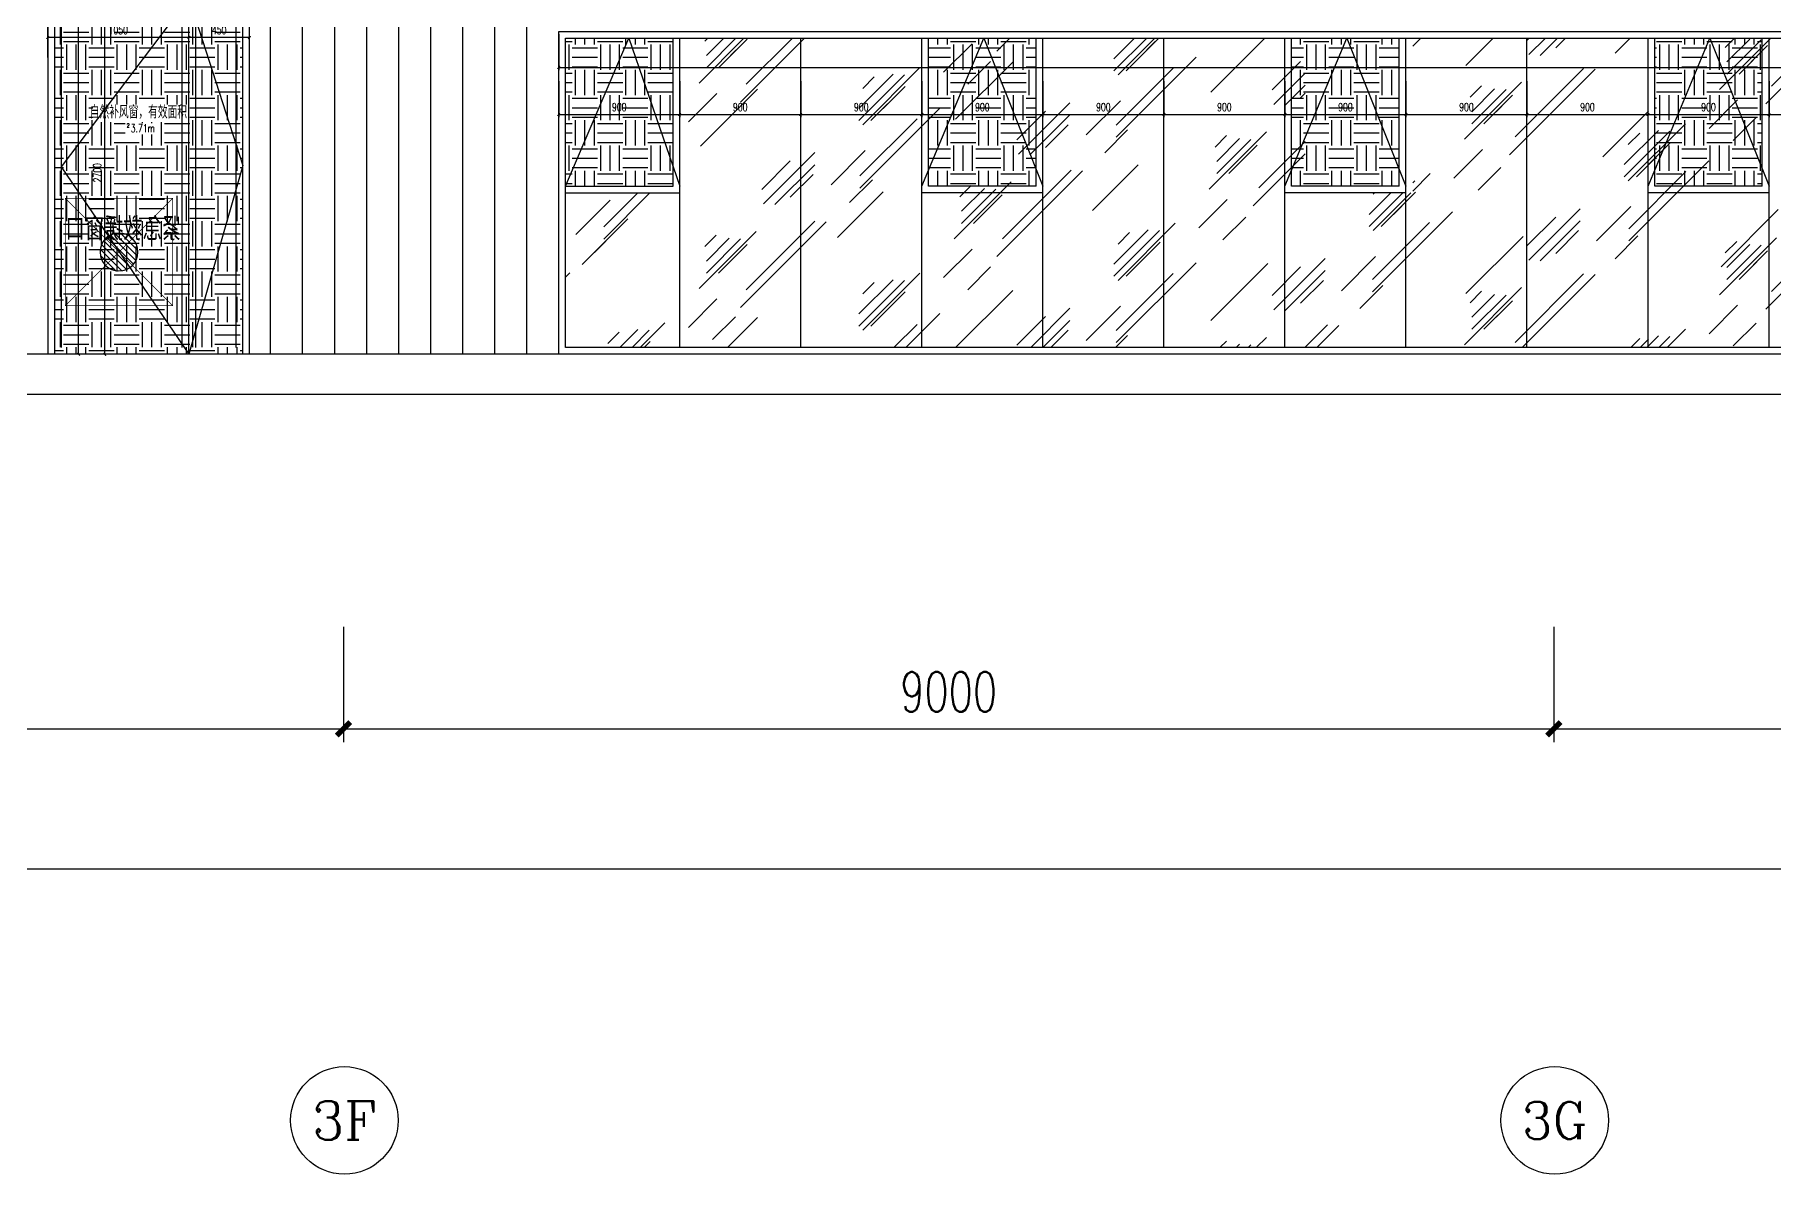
# Model space of a CAD drawing. Extents: x -2377130 to 293730, y -2 to 754590.
# Drawn here: x 26223 to 39150, y 511142 to 519612 of the extents above; entities that cross this region are included whole.
import ezdxf
from ezdxf.enums import TextEntityAlignment as Align

# ---------------------------------------------------------------- set-up
doc = ezdxf.new("R2010")
doc.units = 0
doc.header["$LTSCALE"] = 1000
doc.header["$MEASUREMENT"] = 0
for name, pattern in [('__DASH', [0.35, 0.25, -0.1]), ('DASH', [0.35, 0.25, -0.1]), ('DOTE', [2.42, 2, -0.2, 0.02, -0.2])]:
    doc.linetypes.add(name, pattern=pattern)
doc.layers.get('Defpoints').update_dxf_attribs({"color": 210})
for name, color, linetype in [('A-AXIS-D', 1, 'Continuous'), ('A-AXIS-DOTE', 14, 'DOTE'), ('A-HATCH-2', 251, 'Continuous'), ('A-LIN-V', 9, 'Continuous'), ('A-WINDOW', 140, 'Continuous'), ('A-彩色打印层', 22, 'Continuous'), ('A-门窗表显示尺寸', 160, 'Continuous'), ('AS-WALL', 40, 'Continuous'), ('AXIS', 3, 'Continuous'), ('PUB_DIM', 3, 'Continuous'), ('PUB_TEXT', 7, 'Continuous'), ('SPACE', 7, 'Continuous'), ('SPACE_HATCH', 8, 'Continuous'), ('参考线', 8, 'Continuous')]:
    doc.layers.add(name, color=color, linetype=linetype)
doc.layers.add('A-WALL-HATCH', color=8, linetype='Continuous', lineweight=13)
doc.styles.add('_TCH_AXIS', font='COMPLEX', dxfattribs={"bigfont": 'GBCBIG'})
doc.styles.add('_TCH_DIM_T3', font='SIMPLEX', dxfattribs={"width": 0.705882, "bigfont": 'GBCBIG'})
doc.styles.add('_TCH_SPACE', font='SIMPLEX', dxfattribs={"height": 5, "bigfont": 'GBCBIG'})
doc.styles.add('A-DIM_T3', font='SIMPLEX', dxfattribs={"width": 0.705882, "bigfont": 'GBCBIG'})
doc.styles.add('STYLE1', font='')
doc.styles.get('STYLE1').set_extended_font_data('SimSun')
doc.dimstyles.new('_TCH_ARCH&&100', dxfattribs={"dimtxt": 297.5, "dimasz": 100, "dimexe": 100, "dimexo": 100, "dimgap": 126.25, "dimtad": 1, "dimdec": 0, "dimzin": 0, "dimdsep": 46, "dimtxsty": '_TCH_DIM_T3', "dimblk": 'ARCHTICK', "dimcen": 0.09, "dimclrt": 7, "dimazin": 2, "dimtfac": 1, "dimtdec": 0, "dimtix": 1, "dimtmove": 2, "dimatfit": 3, "dimfxl": 0, "dimtolj": 1, "dimtzin": 0, "dimarcsym": 0})
doc.dimstyles.new('_TCH_ARCH&&20', dxfattribs={"dimtxt": 59.5, "dimasz": 20, "dimexe": 20, "dimexo": 20, "dimgap": 25.25, "dimtad": 1, "dimdec": 0, "dimzin": 0, "dimdsep": 46, "dimtxsty": '_TCH_DIM_T3', "dimblk": 'ARCHTICK', "dimcen": 0.09, "dimclrt": 7, "dimazin": 2, "dimtfac": 1, "dimtdec": 0, "dimtix": 1, "dimtmove": 2, "dimatfit": 3, "dimfxl": 0, "dimtolj": 1, "dimtzin": 0, "dimarcsym": 0})
doc.dimstyles.new('A-DIM&&20', dxfattribs={"dimtxt": 59.5, "dimasz": 20, "dimexe": 20, "dimexo": 20, "dimgap": 25.25, "dimtad": 1, "dimdec": 0, "dimzin": 0, "dimdsep": 46, "dimtxsty": 'A-DIM_T3', "dimblk": 'ARCHTICK', "dimcen": 0.09, "dimclrt": 7, "dimazin": 2, "dimtfac": 1, "dimtdec": 0, "dimtix": 1, "dimtmove": 2, "dimatfit": 3, "dimfxl": 0, "dimtolj": 1, "dimtzin": 0, "dimarcsym": 0})
pattern_1 = [(0, (-131780, 6e-11), (187.5, 187.5), [187.5, -187.5]), (0, (-131780, 70.31), (187.5, 187.5), [187.5, -187.5]), (0, (-131780, 140.63), (187.5, 187.5), [187.5, -187.5]), (90, (-131756.56, 164.06), (-187.5, 187.5), [187.5, -187.5]), (90, (-131686.25, 164.06), (-187.5, 187.5), [187.5, -187.5]), (90, (-131615.94, 164.06), (-187.5, 187.5), [187.5, -187.5])]

# ---------------------------------------------------------------- blocks, each defined once
blk = doc.blocks.new('_ArchTick')
at = {"color": 0, "linetype": 'ByBlock', "const_width": 0.4}
blk.add_lwpolyline([(-0.5, -0.5), (0.5, 0.5)], dxfattribs=at)
blk = doc.blocks.new('*D1877')
at = {"layer": 'A-AXIS-D', "color": 0, "lineweight": -2}
for p, q in [((-17281, 515211), (-17281, 513313)), ((168419, 515211), (168419, 513313)), ((-17281, 513413), (168419, 513413))]:
    blk.add_line(p, q, dxfattribs=at)
at = {"layer": 'Defpoints', "color": 0}
for p in [(-17281, 515311), (168419, 515311), (168419, 513413)]:
    blk.add_point(p, dxfattribs=at)
at = {"layer": 'A-AXIS-D', "color": 0, "lineweight": -2, "xscale": 100, "yscale": 100, "zscale": 100, "rotation": 180}
blk.add_blockref('_ArchTick', (-17281, 513413), dxfattribs=at)
at = {"layer": 'A-AXIS-D', "color": 0, "lineweight": -2, "xscale": 100, "yscale": 100, "zscale": 100}
blk.add_blockref('_ArchTick', (168419, 513413), dxfattribs=at)
at = {"layer": 'A-AXIS-D', "color": 7, "insert": (75569, 513688), "char_height": 297.5, "attachment_point": 5, "style": '_TCH_DIM_T3'}
blk.add_mtext('\\A1;185700', dxfattribs=at)
blk = doc.blocks.new('*D1862')
at = {"layer": 'A-AXIS-D', "color": 0, "lineweight": -2}
for p, q in [((37519, 515211), (37519, 514353)), ((46519, 515211), (46519, 514353)), ((37519, 514453), (46519, 514453))]:
    blk.add_line(p, q, dxfattribs=at)
at = {"layer": 'Defpoints', "color": 0}
for p in [(37519, 515311), (46519, 515311), (46519, 514453)]:
    blk.add_point(p, dxfattribs=at)
at = {"layer": 'A-AXIS-D', "color": 0, "lineweight": -2, "xscale": 100, "yscale": 100, "zscale": 100, "rotation": 180}
blk.add_blockref('_ArchTick', (37519, 514453), dxfattribs=at)
at = {"layer": 'A-AXIS-D', "color": 0, "lineweight": -2, "xscale": 100, "yscale": 100, "zscale": 100}
blk.add_blockref('_ArchTick', (46519, 514453), dxfattribs=at)
at = {"layer": 'A-AXIS-D', "color": 7, "insert": (42019, 514728), "char_height": 297.5, "attachment_point": 5, "style": '_TCH_DIM_T3'}
blk.add_mtext('\\A1;9000', dxfattribs=at)
blk = doc.blocks.new('*D1861')
at = {"layer": 'A-AXIS-D', "color": 0, "lineweight": -2}
for p, q in [((28519, 515211), (28519, 514353)), ((37519, 515211), (37519, 514353)), ((28519, 514453), (37519, 514453))]:
    blk.add_line(p, q, dxfattribs=at)
at = {"layer": 'Defpoints', "color": 0}
for p in [(28519, 515311), (37519, 515311), (37519, 514453)]:
    blk.add_point(p, dxfattribs=at)
at = {"layer": 'A-AXIS-D', "color": 0, "lineweight": -2, "xscale": 100, "yscale": 100, "zscale": 100, "rotation": 180}
blk.add_blockref('_ArchTick', (28519, 514453), dxfattribs=at)
at = {"layer": 'A-AXIS-D', "color": 0, "lineweight": -2, "xscale": 100, "yscale": 100, "zscale": 100}
blk.add_blockref('_ArchTick', (37519, 514453), dxfattribs=at)
at = {"layer": 'A-AXIS-D', "color": 7, "insert": (33019, 514728), "char_height": 297.5, "attachment_point": 5, "style": '_TCH_DIM_T3'}
blk.add_mtext('\\A1;9000', dxfattribs=at)
blk = doc.blocks.new('*D1860')
at = {"layer": 'A-AXIS-D', "color": 0, "lineweight": -2}
for p, q in [((19519, 515211), (19519, 514353)), ((28519, 515211), (28519, 514353)), ((19519, 514453), (28519, 514453))]:
    blk.add_line(p, q, dxfattribs=at)
at = {"layer": 'Defpoints', "color": 0}
for p in [(19519, 515311), (28519, 515311), (28519, 514453)]:
    blk.add_point(p, dxfattribs=at)
at = {"layer": 'A-AXIS-D', "color": 0, "lineweight": -2, "xscale": 100, "yscale": 100, "zscale": 100, "rotation": 180}
blk.add_blockref('_ArchTick', (19519, 514453), dxfattribs=at)
at = {"layer": 'A-AXIS-D', "color": 0, "lineweight": -2, "xscale": 100, "yscale": 100, "zscale": 100}
blk.add_blockref('_ArchTick', (28519, 514453), dxfattribs=at)
at = {"layer": 'A-AXIS-D', "color": 7, "insert": (24019, 514728), "char_height": 297.5, "attachment_point": 5, "style": '_TCH_DIM_T3'}
blk.add_mtext('\\A1;9000', dxfattribs=at)
blk = doc.blocks.new('*D1613')
at = {"layer": 'A-门窗表显示尺寸', "color": 0, "lineweight": -2}
for p, q in [((30119, 519617), (30119, 519350)), ((51019, 519617), (51019, 519350)), ((30119, 519370), (51019, 519370))]:
    blk.add_line(p, q, dxfattribs=at)
at = {"layer": 'Defpoints', "color": 0}
for p in [(30119, 519637), (51019, 519637), (51019, 519370)]:
    blk.add_point(p, dxfattribs=at)
at = {"layer": 'A-门窗表显示尺寸', "color": 0, "lineweight": -2, "xscale": 20, "yscale": 20, "zscale": 20, "rotation": 180}
blk.add_blockref('_ArchTick', (30119, 519370), dxfattribs=at)
at = {"layer": 'A-门窗表显示尺寸', "color": 0, "lineweight": -2, "xscale": 20, "yscale": 20, "zscale": 20}
blk.add_blockref('_ArchTick', (51019, 519370), dxfattribs=at)
at = {"layer": 'A-门窗表显示尺寸', "color": 7, "insert": (40569, 519425), "char_height": 59.5, "attachment_point": 5, "style": 'A-DIM_T3'}
blk.add_mtext('\\A1;20900', dxfattribs=at)
blk = doc.blocks.new('*D1600')
at = {"layer": 'A-门窗表显示尺寸', "color": 0, "lineweight": -2}
for p, q in [((39119, 519267), (39119, 519000)), ((40019, 519267), (40019, 519000)), ((39119, 519020), (40019, 519020))]:
    blk.add_line(p, q, dxfattribs=at)
at = {"layer": 'Defpoints', "color": 0}
for p in [(39119, 519287), (40019, 519287), (40019, 519020)]:
    blk.add_point(p, dxfattribs=at)
at = {"layer": 'A-门窗表显示尺寸', "color": 0, "lineweight": -2, "xscale": 20, "yscale": 20, "zscale": 20, "rotation": 180}
blk.add_blockref('_ArchTick', (39119, 519020), dxfattribs=at)
at = {"layer": 'A-门窗表显示尺寸', "color": 0, "lineweight": -2, "xscale": 20, "yscale": 20, "zscale": 20}
blk.add_blockref('_ArchTick', (40019, 519020), dxfattribs=at)
at = {"layer": 'A-门窗表显示尺寸', "color": 7, "insert": (39569, 519075), "char_height": 59.5, "attachment_point": 5, "style": 'A-DIM_T3'}
blk.add_mtext('\\A1;900', dxfattribs=at)
blk = doc.blocks.new('*D1601')
at = {"layer": 'A-门窗表显示尺寸', "color": 0, "lineweight": -2}
for p, q in [((38219, 519267), (38219, 519000)), ((39119, 519267), (39119, 519000)), ((38219, 519020), (39119, 519020))]:
    blk.add_line(p, q, dxfattribs=at)
at = {"layer": 'Defpoints', "color": 0}
for p in [(38219, 519287), (39119, 519287), (39119, 519020)]:
    blk.add_point(p, dxfattribs=at)
at = {"layer": 'A-门窗表显示尺寸', "color": 0, "lineweight": -2, "xscale": 20, "yscale": 20, "zscale": 20, "rotation": 180}
blk.add_blockref('_ArchTick', (38219, 519020), dxfattribs=at)
at = {"layer": 'A-门窗表显示尺寸', "color": 0, "lineweight": -2, "xscale": 20, "yscale": 20, "zscale": 20}
blk.add_blockref('_ArchTick', (39119, 519020), dxfattribs=at)
at = {"layer": 'A-门窗表显示尺寸', "color": 7, "insert": (38669, 519075), "char_height": 59.5, "attachment_point": 5, "style": 'A-DIM_T3'}
blk.add_mtext('\\A1;900', dxfattribs=at)
blk = doc.blocks.new('*D1602')
at = {"layer": 'A-门窗表显示尺寸', "color": 0, "lineweight": -2}
for p, q in [((37319, 519267), (37319, 519000)), ((38219, 519267), (38219, 519000)), ((37319, 519020), (38219, 519020))]:
    blk.add_line(p, q, dxfattribs=at)
at = {"layer": 'Defpoints', "color": 0}
for p in [(37319, 519287), (38219, 519287), (38219, 519020)]:
    blk.add_point(p, dxfattribs=at)
at = {"layer": 'A-门窗表显示尺寸', "color": 0, "lineweight": -2, "xscale": 20, "yscale": 20, "zscale": 20, "rotation": 180}
blk.add_blockref('_ArchTick', (37319, 519020), dxfattribs=at)
at = {"layer": 'A-门窗表显示尺寸', "color": 0, "lineweight": -2, "xscale": 20, "yscale": 20, "zscale": 20}
blk.add_blockref('_ArchTick', (38219, 519020), dxfattribs=at)
at = {"layer": 'A-门窗表显示尺寸', "color": 7, "insert": (37769, 519075), "char_height": 59.5, "attachment_point": 5, "style": 'A-DIM_T3'}
blk.add_mtext('\\A1;900', dxfattribs=at)
blk = doc.blocks.new('*D1603')
at = {"layer": 'A-门窗表显示尺寸', "color": 0, "lineweight": -2}
for p, q in [((36419, 519267), (36419, 519000)), ((37319, 519267), (37319, 519000)), ((36419, 519020), (37319, 519020))]:
    blk.add_line(p, q, dxfattribs=at)
at = {"layer": 'Defpoints', "color": 0}
for p in [(36419, 519287), (37319, 519287), (37319, 519020)]:
    blk.add_point(p, dxfattribs=at)
at = {"layer": 'A-门窗表显示尺寸', "color": 0, "lineweight": -2, "xscale": 20, "yscale": 20, "zscale": 20, "rotation": 180}
blk.add_blockref('_ArchTick', (36419, 519020), dxfattribs=at)
at = {"layer": 'A-门窗表显示尺寸', "color": 0, "lineweight": -2, "xscale": 20, "yscale": 20, "zscale": 20}
blk.add_blockref('_ArchTick', (37319, 519020), dxfattribs=at)
at = {"layer": 'A-门窗表显示尺寸', "color": 7, "insert": (36869, 519075), "char_height": 59.5, "attachment_point": 5, "style": 'A-DIM_T3'}
blk.add_mtext('\\A1;900', dxfattribs=at)
blk = doc.blocks.new('*D1587')
at = {"layer": 'A-门窗表显示尺寸', "color": 0, "lineweight": -2}
for p, q in [((35519, 519267), (35519, 519000)), ((36419, 519267), (36419, 519000)), ((35519, 519020), (36419, 519020))]:
    blk.add_line(p, q, dxfattribs=at)
at = {"layer": 'Defpoints', "color": 0}
for p in [(35519, 519287), (36419, 519287), (36419, 519020)]:
    blk.add_point(p, dxfattribs=at)
at = {"layer": 'A-门窗表显示尺寸', "color": 0, "lineweight": -2, "xscale": 20, "yscale": 20, "zscale": 20, "rotation": 180}
blk.add_blockref('_ArchTick', (35519, 519020), dxfattribs=at)
at = {"layer": 'A-门窗表显示尺寸', "color": 0, "lineweight": -2, "xscale": 20, "yscale": 20, "zscale": 20}
blk.add_blockref('_ArchTick', (36419, 519020), dxfattribs=at)
at = {"layer": 'A-门窗表显示尺寸', "color": 7, "insert": (35969, 519075), "char_height": 59.5, "attachment_point": 5, "style": 'A-DIM_T3'}
blk.add_mtext('\\A1;900', dxfattribs=at)
blk = doc.blocks.new('*D1588')
at = {"layer": 'A-门窗表显示尺寸', "color": 0, "lineweight": -2}
for p, q in [((34619, 519267), (34619, 519000)), ((35519, 519267), (35519, 519000)), ((34619, 519020), (35519, 519020))]:
    blk.add_line(p, q, dxfattribs=at)
at = {"layer": 'Defpoints', "color": 0}
for p in [(34619, 519287), (35519, 519287), (35519, 519020)]:
    blk.add_point(p, dxfattribs=at)
at = {"layer": 'A-门窗表显示尺寸', "color": 0, "lineweight": -2, "xscale": 20, "yscale": 20, "zscale": 20, "rotation": 180}
blk.add_blockref('_ArchTick', (34619, 519020), dxfattribs=at)
at = {"layer": 'A-门窗表显示尺寸', "color": 0, "lineweight": -2, "xscale": 20, "yscale": 20, "zscale": 20}
blk.add_blockref('_ArchTick', (35519, 519020), dxfattribs=at)
at = {"layer": 'A-门窗表显示尺寸', "color": 7, "insert": (35069, 519075), "char_height": 59.5, "attachment_point": 5, "style": 'A-DIM_T3'}
blk.add_mtext('\\A1;900', dxfattribs=at)
blk = doc.blocks.new('*D1589')
at = {"layer": 'A-门窗表显示尺寸', "color": 0, "lineweight": -2}
for p, q in [((33719, 519267), (33719, 519000)), ((34619, 519267), (34619, 519000)), ((33719, 519020), (34619, 519020))]:
    blk.add_line(p, q, dxfattribs=at)
at = {"layer": 'Defpoints', "color": 0}
for p in [(33719, 519287), (34619, 519287), (34619, 519020)]:
    blk.add_point(p, dxfattribs=at)
at = {"layer": 'A-门窗表显示尺寸', "color": 0, "lineweight": -2, "xscale": 20, "yscale": 20, "zscale": 20, "rotation": 180}
blk.add_blockref('_ArchTick', (33719, 519020), dxfattribs=at)
at = {"layer": 'A-门窗表显示尺寸', "color": 0, "lineweight": -2, "xscale": 20, "yscale": 20, "zscale": 20}
blk.add_blockref('_ArchTick', (34619, 519020), dxfattribs=at)
at = {"layer": 'A-门窗表显示尺寸', "color": 7, "insert": (34169, 519075), "char_height": 59.5, "attachment_point": 5, "style": 'A-DIM_T3'}
blk.add_mtext('\\A1;900', dxfattribs=at)
blk = doc.blocks.new('*D1590')
at = {"layer": 'A-门窗表显示尺寸', "color": 0, "lineweight": -2}
for p, q in [((32819, 519267), (32819, 519000)), ((33719, 519267), (33719, 519000)), ((32819, 519020), (33719, 519020))]:
    blk.add_line(p, q, dxfattribs=at)
at = {"layer": 'Defpoints', "color": 0}
for p in [(32819, 519287), (33719, 519287), (33719, 519020)]:
    blk.add_point(p, dxfattribs=at)
at = {"layer": 'A-门窗表显示尺寸', "color": 0, "lineweight": -2, "xscale": 20, "yscale": 20, "zscale": 20, "rotation": 180}
blk.add_blockref('_ArchTick', (32819, 519020), dxfattribs=at)
at = {"layer": 'A-门窗表显示尺寸', "color": 0, "lineweight": -2, "xscale": 20, "yscale": 20, "zscale": 20}
blk.add_blockref('_ArchTick', (33719, 519020), dxfattribs=at)
at = {"layer": 'A-门窗表显示尺寸', "color": 7, "insert": (33269, 519075), "char_height": 59.5, "attachment_point": 5, "style": 'A-DIM_T3'}
blk.add_mtext('\\A1;900', dxfattribs=at)
blk = doc.blocks.new('*D1591')
at = {"layer": 'A-门窗表显示尺寸', "color": 0, "lineweight": -2}
for p, q in [((31919, 519267), (31919, 519000)), ((32819, 519267), (32819, 519000)), ((31919, 519020), (32819, 519020))]:
    blk.add_line(p, q, dxfattribs=at)
at = {"layer": 'Defpoints', "color": 0}
for p in [(31919, 519287), (32819, 519287), (32819, 519020)]:
    blk.add_point(p, dxfattribs=at)
at = {"layer": 'A-门窗表显示尺寸', "color": 0, "lineweight": -2, "xscale": 20, "yscale": 20, "zscale": 20, "rotation": 180}
blk.add_blockref('_ArchTick', (31919, 519020), dxfattribs=at)
at = {"layer": 'A-门窗表显示尺寸', "color": 0, "lineweight": -2, "xscale": 20, "yscale": 20, "zscale": 20}
blk.add_blockref('_ArchTick', (32819, 519020), dxfattribs=at)
at = {"layer": 'A-门窗表显示尺寸', "color": 7, "insert": (32369, 519075), "char_height": 59.5, "attachment_point": 5, "style": 'A-DIM_T3'}
blk.add_mtext('\\A1;900', dxfattribs=at)
blk = doc.blocks.new('*D1592')
at = {"layer": 'A-门窗表显示尺寸', "color": 0, "lineweight": -2}
for p, q in [((31019, 519267), (31019, 519000)), ((31919, 519267), (31919, 519000)), ((31019, 519020), (31919, 519020))]:
    blk.add_line(p, q, dxfattribs=at)
at = {"layer": 'Defpoints', "color": 0}
for p in [(31019, 519287), (31919, 519287), (31919, 519020)]:
    blk.add_point(p, dxfattribs=at)
at = {"layer": 'A-门窗表显示尺寸', "color": 0, "lineweight": -2, "xscale": 20, "yscale": 20, "zscale": 20, "rotation": 180}
blk.add_blockref('_ArchTick', (31019, 519020), dxfattribs=at)
at = {"layer": 'A-门窗表显示尺寸', "color": 0, "lineweight": -2, "xscale": 20, "yscale": 20, "zscale": 20}
blk.add_blockref('_ArchTick', (31919, 519020), dxfattribs=at)
at = {"layer": 'A-门窗表显示尺寸', "color": 7, "insert": (31469, 519075), "char_height": 59.5, "attachment_point": 5, "style": 'A-DIM_T3'}
blk.add_mtext('\\A1;900', dxfattribs=at)
blk = doc.blocks.new('*D1593')
at = {"layer": 'A-门窗表显示尺寸', "color": 0, "lineweight": -2}
for p, q in [((30119, 519267), (30119, 519000)), ((31019, 519267), (31019, 519000)), ((30119, 519020), (31019, 519020))]:
    blk.add_line(p, q, dxfattribs=at)
at = {"layer": 'Defpoints', "color": 0}
for p in [(30119, 519287), (31019, 519287), (31019, 519020)]:
    blk.add_point(p, dxfattribs=at)
at = {"layer": 'A-门窗表显示尺寸', "color": 0, "lineweight": -2, "xscale": 20, "yscale": 20, "zscale": 20, "rotation": 180}
blk.add_blockref('_ArchTick', (30119, 519020), dxfattribs=at)
at = {"layer": 'A-门窗表显示尺寸', "color": 0, "lineweight": -2, "xscale": 20, "yscale": 20, "zscale": 20}
blk.add_blockref('_ArchTick', (31019, 519020), dxfattribs=at)
at = {"layer": 'A-门窗表显示尺寸', "color": 7, "insert": (30569, 519075), "char_height": 59.5, "attachment_point": 5, "style": 'A-DIM_T3'}
blk.add_mtext('\\A1;900', dxfattribs=at)
blk = doc.blocks.new('*D1620')
at = {"layer": 'A-门窗表显示尺寸', "color": 0, "lineweight": -2}
for p, q in [((26873, 525637), (26529, 525637)), ((26549, 517237), (26549, 525637)), ((26873, 517237), (26529, 517237))]:
    blk.add_line(p, q, dxfattribs=at)
at = {"layer": 'Defpoints', "color": 0}
for p in [(26549, 525637), (26893, 525637), (26893, 517237)]:
    blk.add_point(p, dxfattribs=at)
at = {"layer": 'A-门窗表显示尺寸', "color": 0, "lineweight": -2, "xscale": 20, "yscale": 20, "zscale": 20}
for p, rotation in [((26549, 525637), 90), ((26549, 517237), 270)]:
    blk.add_blockref('_ArchTick', p, dxfattribs=dict(at, rotation=rotation))
at = {"layer": 'A-门窗表显示尺寸', "color": 7, "insert": (26494, 521437), "char_height": 59.5, "attachment_point": 5, "rotation": 90, "style": '_TCH_DIM_T3'}
blk.add_mtext('\\A1;8400', dxfattribs=at)
blk = doc.blocks.new('*D636')
at = {"layer": 'Defpoints', "color": 0}
for p in [(-1646821, 507410), (-1646021, 507410), (-1646021, 507337)]:
    blk.add_point(p, dxfattribs=at)
at = {"layer": 'PUB_DIM', "color": 0, "lineweight": -2}
for p, q in [((-1646821, 507390), (-1646821, 507317)), ((-1646821, 507337), (-1646021, 507337)), ((-1646021, 507390), (-1646021, 507317))]:
    blk.add_line(p, q, dxfattribs=at)
at = {"layer": 'PUB_DIM', "color": 0, "lineweight": -2, "xscale": 20, "yscale": 20, "zscale": 20, "rotation": 180}
blk.add_blockref('_ArchTick', (-1646821, 507337), dxfattribs=at)
at = {"layer": 'PUB_DIM', "color": 0, "lineweight": -2, "xscale": 20, "yscale": 20, "zscale": 20}
blk.add_blockref('_ArchTick', (-1646021, 507337), dxfattribs=at)
at = {"layer": 'PUB_DIM', "color": 7, "insert": (-1646421, 507392), "char_height": 59.5, "attachment_point": 5, "style": '_TCH_DIM_T3'}
blk.add_mtext('\\A1;800', dxfattribs=at)
blk = doc.blocks.new('*D637')
at = {"layer": 'Defpoints', "color": 0}
for p in [(-1646740, 507431), (-1646688, 507431), (-1646740, 506631)]:
    blk.add_point(p, dxfattribs=at)
at = {"layer": 'PUB_DIM', "color": 0, "lineweight": -2}
for p, q in [((-1646720, 507431), (-1646668, 507431)), ((-1646688, 506631), (-1646688, 507431)), ((-1646720, 506631), (-1646668, 506631))]:
    blk.add_line(p, q, dxfattribs=at)
at = {"layer": 'PUB_DIM', "color": 0, "lineweight": -2, "xscale": 20, "yscale": 20, "zscale": 20}
for p, rotation in [((-1646688, 507431), 90), ((-1646688, 506631), 270)]:
    blk.add_blockref('_ArchTick', p, dxfattribs=dict(at, rotation=rotation))
at = {"layer": 'PUB_DIM', "color": 7, "insert": (-1646743, 507031), "char_height": 59.5, "attachment_point": 5, "rotation": 90, "style": '_TCH_DIM_T3'}
blk.add_mtext('\\A1;800', dxfattribs=at)
blk = doc.blocks.new('*D1720')
at = {"layer": 'A-门窗表显示尺寸', "color": 0, "lineweight": -2}
for p, q in [((26879, 519937), (26723, 519937)), ((26743, 517237), (26743, 519937)), ((26879, 517237), (26723, 517237))]:
    blk.add_line(p, q, dxfattribs=at)
at = {"layer": 'Defpoints', "color": 0}
for p in [(26743, 519937), (26899, 519937), (26899, 517237)]:
    blk.add_point(p, dxfattribs=at)
at = {"layer": 'A-门窗表显示尺寸', "color": 0, "lineweight": -2, "xscale": 20, "yscale": 20, "zscale": 20}
for p, rotation in [((26743, 519937), 90), ((26743, 517237), 270)]:
    blk.add_blockref('_ArchTick', p, dxfattribs=dict(at, rotation=rotation))
at = {"layer": 'A-门窗表显示尺寸', "color": 7, "insert": (26688, 518587), "char_height": 59.5, "attachment_point": 5, "rotation": 90, "style": 'A-DIM_T3'}
blk.add_mtext('\\A1;2700', dxfattribs=at)
blk = doc.blocks.new('*D1721')
at = {"layer": 'A-门窗表显示尺寸', "color": 0, "lineweight": -2}
for p, q in [((27369, 519443), (27369, 519612)), ((27819, 519592), (27369, 519592)), ((27819, 519443), (27819, 519612))]:
    blk.add_line(p, q, dxfattribs=at)
at = {"layer": 'Defpoints', "color": 0}
for p in [(27369, 519592), (27369, 519423), (27819, 519423)]:
    blk.add_point(p, dxfattribs=at)
at = {"layer": 'A-门窗表显示尺寸', "color": 0, "lineweight": -2, "xscale": 20, "yscale": 20, "zscale": 20, "rotation": 180}
blk.add_blockref('_ArchTick', (27369, 519592), dxfattribs=at)
at = {"layer": 'A-门窗表显示尺寸', "color": 0, "lineweight": -2, "xscale": 20, "yscale": 20, "zscale": 20}
blk.add_blockref('_ArchTick', (27819, 519592), dxfattribs=at)
at = {"layer": 'A-门窗表显示尺寸', "color": 7, "insert": (27594, 519647), "char_height": 59.5, "attachment_point": 5, "style": 'A-DIM_T3'}
blk.add_mtext('\\A1;450', dxfattribs=at)
blk = doc.blocks.new('*D1722')
at = {"layer": 'A-门窗表显示尺寸', "color": 0, "lineweight": -2}
for p, q in [((26319, 519443), (26319, 519612)), ((27369, 519592), (26319, 519592)), ((27369, 519443), (27369, 519612))]:
    blk.add_line(p, q, dxfattribs=at)
at = {"layer": 'Defpoints', "color": 0}
for p in [(26319, 519592), (26319, 519423), (27369, 519423)]:
    blk.add_point(p, dxfattribs=at)
at = {"layer": 'A-门窗表显示尺寸', "color": 0, "lineweight": -2, "xscale": 20, "yscale": 20, "zscale": 20}
for p, rotation in [((26319, 519592), 180.0000000000032), ((27369, 519592), 3.117506253147439e-12)]:
    blk.add_blockref('_ArchTick', p, dxfattribs=dict(at, rotation=rotation))
at = {"layer": 'A-门窗表显示尺寸', "color": 7, "insert": (26844, 519647), "char_height": 59.5, "attachment_point": 5, "style": 'A-DIM_T3'}
blk.add_mtext('\\A1;1050', dxfattribs=at)
blk = doc.blocks.new('*D1723')
at = {"layer": 'A-门窗表显示尺寸', "color": 0, "lineweight": -2}
for p, q in [((26319, 519573), (26319, 519742)), ((27819, 519722), (26319, 519722)), ((27819, 519573), (27819, 519742))]:
    blk.add_line(p, q, dxfattribs=at)
at = {"layer": 'Defpoints', "color": 0}
for p in [(26319, 519722), (26319, 519553), (27819, 519553)]:
    blk.add_point(p, dxfattribs=at)
at = {"layer": 'A-门窗表显示尺寸', "color": 0, "lineweight": -2, "xscale": 20, "yscale": 20, "zscale": 20}
for p, rotation in [((26319, 519722), 180.0000000000022), ((27819, 519722), 2.238209617644316e-12)]:
    blk.add_blockref('_ArchTick', p, dxfattribs=dict(at, rotation=rotation))
at = {"layer": 'A-门窗表显示尺寸', "color": 7, "insert": (27069, 519777), "char_height": 59.5, "attachment_point": 5, "style": 'A-DIM_T3'}
blk.add_mtext('\\A1;1500', dxfattribs=at)
blk = doc.blocks.new('w4243')
at = {"layer": 'A-彩色打印层'}
h = blk.add_hatch(dxfattribs=at)
h.set_pattern_fill('ANSI31', color=8, scale=20)
h.set_pattern_definition([(45, (-3059238.806, -1095315.762), (-22.4506403, 22.4506403), [])])
edge = h.paths.add_edge_path()
edge.add_arc((-1646421.1, 507031.1), 140.7, 0, 360)
at = {"layer": 'A-彩色打印层', "color": 8, "linetype": 'DASH', "const_width": 5}
blk.add_lwpolyline([(-1646821.1, 507431.1), (-1646021.1, 507431.1), (-1646021.1, 506631.1), (-1646821.1, 506631.1)], close=True, dxfattribs=at)
for points in [[(-1646821.1, 507431.1), (-1646021.1, 506631.1)], [(-1646021.1, 507431.1), (-1646821.1, 506631.1)]]:
    blk.add_lwpolyline(points, dxfattribs=at)
at = {"layer": 'A-彩色打印层', "color": 8, "ltscale": 0.5}
blk.add_circle((-1646421.1, 507031.1), 140.7, dxfattribs=at)
at = {"layer": 'AXIS', "color": 8, "linetype": 'Continuous', "style": 'STYLE1', "width": 0.7}
blk.add_text('紧急救援窗口', height=150, dxfattribs=at).set_placement((-1646882.7, 507134))
at = {"layer": 'PUB_DIM', "color": 8}
for p1, p2, distance, picture, middle in [((-1646821.1, 507410), (-1646021.1, 507410), -73.3, '*D636', (-1646421.1, 507391.7)), ((-1646739.9, 506631.1), (-1646739.9, 507431.1), -51.4, '*D637', (-1646743.4, 507031.1))]:
    dim = blk.add_aligned_dim(p1=p1, p2=p2, distance=distance, dimstyle='_TCH_ARCH&&20', dxfattribs=at)
    dim.commit()
    dim.dimension.update_dxf_attribs({"geometry": picture, "text_midpoint": middle})

msp = doc.modelspace()

# ---------------------------------------------------------------- hatches: boundary and pattern name
at = {"layer": 'SPACE_HATCH'}
h = msp.add_hatch(dxfattribs=at)
h.set_pattern_fill('土壤', color=8, scale=50, style=0)
h.set_pattern_definition([(0, (0, 0), (187.5, 187.5), [187.5, -187.5]), (0, (0, 70.31), (187.5, 187.5), [187.5, -187.5]), (0, (0, 140.62), (187.5, 187.5), [187.5, -187.5]), (90, (23.44, 164.06), (-187.5, 187.5), [187.5, -187.5]), (90, (93.75, 164.06), (-187.5, 187.5), [187.5, -187.5]), (90, (164.06, 164.06), (-187.5, 187.5), [187.5, -187.5])])
h.paths.add_polyline_path([(26369.3, 517237.5), (27769.3, 517237.5), (27769.3, 519887.5), (26369.3, 519887.5)])
h.paths.add_polyline_path([(27359.6, 518964), (26655.1, 518964), (26655.1, 519094), (27359.6, 519094)])
h.paths.add_polyline_path([(27120.7, 518870.8), (26895.3, 518870.8), (26895.3, 518955), (27120.7, 518955)])

# ---------------------------------------------------------------- linework, layer by layer
at = {"layer": 'A-AXIS-D', "color": 8}
for centre in [(28525.6, 511541.7), (37525.6, 511541.7)]:
    msp.add_circle(centre, 400, dxfattribs=at)
at = {"layer": 'A-AXIS-DOTE', "color": 8, "linetype": '__DASH', "ltscale": 2}
msp.add_line((176167.5, 517237.5), (-23524.5, 517237.5), dxfattribs=at)
at = {"layer": 'A-HATCH-2', "color": 8, "linetype": 'Continuous'}
for p, q in [((27976.9, 517237.5), (27976.9, 535687.5)), ((28215, 517237.5), (28215, 535687.5)), ((28453.1, 517237.5), (28453.1, 535687.5)), ((28691.3, 517237.5), (28691.3, 535687.5)), ((28929.4, 517237.5), (28929.4, 535687.5)), ((29167.5, 517237.5), (29167.5, 535687.5)), ((29405.6, 517237.5), (29405.6, 535687.5)), ((29643.8, 517237.5), (29643.8, 535687.5)), ((29881.9, 517237.5), (29881.9, 535687.5))]:
    msp.add_line(p, q, dxfattribs=at)
at = {"layer": 'A-WINDOW', "color": 8}
for p, q in [((26319.3, 519937.5), (26319.3, 517237.5)), ((26369.3, 519887.5), (26369.3, 517237.5)), ((26419.3, 519837.5), (26419.3, 517287.5)), ((27318.9, 517287.5), (27318.9, 519837.5)), ((27369.3, 517237.5), (27369.3, 519887.5)), ((27419.3, 519837.5), (27419.3, 517287.5)), ((27719.3, 517287.5), (27719.3, 519837.5)), ((27769.3, 517237.5), (27769.3, 519887.5)), ((27819.3, 517237.5), (27819.3, 519937.5))]:
    msp.add_line(p, q, dxfattribs=at)
for points in [[(27369.3, 519887.5), (26419.3, 518630), (27369.3, 517237.5)], [(27369.3, 519887.5), (27769.3, 518640), (27369.3, 517237.5)]]:
    msp.add_lwpolyline(points, dxfattribs=at)
at = {"layer": 'AS-WALL', "color": 8}
msp.add_line((176167.5, 516937.5), (-23524.5, 516937.5), dxfattribs=at)

# ---------------------------------------------------------------- block references
at = {"layer": 'A-WALL-HATCH', "color": 8, "xscale": -1}
msp.add_blockref('w4243', (-1619571.9, 10966.4), dxfattribs=at)

# ---------------------------------------------------------------- texts
at = {"layer": 'PUB_TEXT', "color": 8, "style": '_TCH_AXIS'}
for s, height, p, p2 in [('3F', 288.12, (28285.5, 511397.7), (28765.7, 511397.7)), ('3G', 276.42, (37282.1, 511403.5), (37769.1, 511403.5))]:
    msp.add_text(s, height=height, dxfattribs=at).set_placement(p, p2, align=Align.FIT)
at = {"layer": 'SPACE', "color": 8, "style": '_TCH_SPACE'}
msp.add_text('自然补风窗，有效面积', height=96.45, dxfattribs=at).set_placement((26631.7, 518990))
at = {"layer": 'SPACE', "color": 8, "style": '_TCH_SPACE', "width": 0.705882}
for s, height, p in [('2', 29.8, (26906.3, 518922.6)), ('3.71m', 59.5, (26936.3, 518887.6))]:
    msp.add_text(s, height=height, dxfattribs=at).set_placement(p)

# ---------------------------------------------------------------- dimensions: what is measured, and where the dimension line sits
at = {"layer": 'A-AXIS-D', "color": 8}
for base, p1, p2, picture, middle in [((168419.3, 513413.4), (-17280.7, 515311.4), (168419.3, 515311.4), '*D1877', (75569.3, 513688.4)), ((28519.3, 514453.4), (19519.3, 515311.4), (28519.3, 515311.4), '*D1860', (24019.3, 514728.4)), ((37519.3, 514453.4), (28519.3, 515311.4), (37519.3, 515311.4), '*D1861', (33019.3, 514728.4)), ((46519.3, 514453.4), (37519.3, 515311.4), (46519.3, 515311.4), '*D1862', (42019.3, 514728.4))]:
    dim = msp.add_linear_dim(base=base, p1=p1, p2=p2, angle=0, dimstyle='_TCH_ARCH&&100', override={"dimgap": 0}, dxfattribs=at)
    dim.commit()
    dim.dimension.update_dxf_attribs({"geometry": picture, "text_midpoint": middle, "dimtype": 161})
at = {"layer": 'A-门窗表显示尺寸', "color": 8}
for p1, p2, distance, dimstyle, picture, middle in [((26893.3, 517237.5), (26893.3, 525637.5), 344.3, '_TCH_ARCH&&20', '*D1620', (26493.9, 521437.5)), ((26899.3, 517237.5), (26899.3, 519937.5), 156.1, 'A-DIM&&20', '*D1720', (26688.3, 518587.5)), ((27819.3, 519552.5), (26319.3, 519552.5), -169.5, 'A-DIM&&20', '*D1723', (27069.3, 519777)), ((27369.3, 519422.5), (26319.3, 519422.5), -169.5, 'A-DIM&&20', '*D1722', (26844.3, 519647)), ((27819.3, 519422.5), (27369.3, 519422.5), -169.5, 'A-DIM&&20', '*D1721', (27594.3, 519647))]:
    dim = msp.add_aligned_dim(p1=p1, p2=p2, distance=distance, dimstyle=dimstyle, dxfattribs=at)
    dim.commit()
    dim.dimension.update_dxf_attribs({"geometry": picture, "text_midpoint": middle})

# ---------------------------------------------------------------- next in the draw order: wipeouts: each hides what was drawn before it
at = {"color": 8}
msp.add_wipeout([(30119.3, 517237.5), (51019.3, 517237.5), (51019.3, 519637.5), (30119.3, 519637.5)], dxfattribs=at).dxf.layer = '参考线'

# ---------------------------------------------------------------- next in the draw order: hatches: boundary and pattern name
at = {"layer": 'A-WALL-HATCH'}
h = msp.add_hatch(dxfattribs=at)
h.set_pattern_fill('玻璃2', color=8, scale=100, angle=180)
h.set_pattern_definition([(45, (1436431.1, 60), (0, 1527.35065), [600, -360, 600, -360, 240, -523.2816]), (45, (1436401.1, 90), (0, 1527.35065), [480, -600, 360, -360, 420, -463.2816]), (45, (1436401.1, 180), (0, 1527.35065), [360, -720, 240, -360, 540, -463.2816]), (45, (1436491.1, 90), (0, 1527.35065), [360, -720, 300, -1303.2815]), (45, (1436581.1, 180), (0, 1527.35065), [180, -900, 120, -1483.2815]), (45, (1436431.1, 330), (0, 1527.35065), [120, -900, 120, -480, 300, -763.2816]), (45, (1436971.1, 240), (0, 1527.35065), [600, -900, 720, -475.2816]), (45, (1436971.1, 150), (0, 1527.35065), [840, -600, 900, -355.2816]), (45, (1437121.1, 270), (0, -1697.0563), [600, -840, 480, -763.2816]), (45, (1437031.1, 450), (0, 1527.35065), [300, -1200, 360, -823.2816]), (45, (1437211.1, 360), (0, 1527.35065), [240, -1200, 240, -1003.2815])])
h.paths.add_polyline_path([(50969.3, 517287.5), (30169.3, 517287.5), (30169.3, 518437.5), (31069.3, 518437.5), (31069.3, 519587.5), (35669.3, 519587.5), (35669.3, 518437.5), (36469.3, 518437.5), (36469.3, 519587.5), (40169.3, 519587.5), (40169.3, 518437.5), (40969.3, 518437.5), (40969.3, 519587.5), (44669.3, 519587.5), (44669.3, 518437.5), (45469.3, 518437.5), (45469.3, 519587.5), (50069.3, 519587.5), (50069.3, 518437.5), (50969.3, 518437.5)])
at = {"layer": 'SPACE_HATCH'}
h = msp.add_hatch(dxfattribs=at)
h.set_pattern_fill('土壤', color=8, scale=50, style=0)
h.set_pattern_definition(pattern_1)
h.paths.add_polyline_path([(30169.3, 518487.5), (30969.3, 518487.5), (30969.3, 519587.5), (30169.3, 519587.5)])
h = msp.add_hatch(dxfattribs=at)
h.set_pattern_fill('土壤', color=8, scale=50, style=0)
h.set_pattern_definition(pattern_1)
h.paths.add_polyline_path([(33669.3, 518487.5), (32869.3, 518487.5), (32869.3, 519587.5), (33669.3, 519587.5)])
h = msp.add_hatch(dxfattribs=at)
h.set_pattern_fill('土壤', color=8, scale=50, style=0)
h.set_pattern_definition(pattern_1)
h.paths.add_polyline_path([(33669.3, 518487.5), (32869.3, 518487.5), (32869.3, 519587.5), (33669.3, 519587.5)])
h = msp.add_hatch(dxfattribs=at)
h.set_pattern_fill('土壤', color=8, scale=50, style=0)
h.set_pattern_definition(pattern_1)
h.paths.add_polyline_path([(36369.3, 518487.5), (35569.3, 518487.5), (35569.3, 519587.5), (36369.3, 519587.5)])
h = msp.add_hatch(dxfattribs=at)
h.set_pattern_fill('土壤', color=8, scale=50, style=0)
h.set_pattern_definition(pattern_1)
h.paths.add_polyline_path([(36369.3, 518487.5), (35569.3, 518487.5), (35569.3, 519587.5), (36369.3, 519587.5)])
h = msp.add_hatch(dxfattribs=at)
h.set_pattern_fill('土壤', color=8, scale=50, style=0)
h.set_pattern_definition(pattern_1)
h.paths.add_polyline_path([(39069.3, 518487.5), (38269.3, 518487.5), (38269.3, 519587.5), (39069.3, 519587.5)])
h = msp.add_hatch(dxfattribs=at)
h.set_pattern_fill('土壤', color=8, scale=50, style=0)
h.set_pattern_definition(pattern_1)
h.paths.add_polyline_path([(39069.3, 518487.5), (38269.3, 518487.5), (38269.3, 519587.5), (39069.3, 519587.5)])

# ---------------------------------------------------------------- next in the draw order: linework, layer by layer
at = {"layer": 'A-LIN-V', "color": 8}
msp.add_line((168419.3, 517237.5), (-17280.7, 517237.5), dxfattribs=at)
at = {"layer": 'A-WINDOW', "color": 8}
for p, q in [((30969.3, 518487.5), (30969.3, 519587.5)), ((31019.3, 517287.5), (31019.3, 519587.5)), ((31919.3, 517287.5), (31919.3, 519587.5)), ((32819.3, 517287.5), (32819.3, 519587.5)), ((32869.3, 518487.5), (32869.3, 519587.5)), ((33669.3, 518487.5), (33669.3, 519587.5)), ((33719.3, 517287.5), (33719.3, 519587.5)), ((34619.3, 517287.5), (34619.3, 519587.5)), ((35519.3, 517287.5), (35519.3, 519587.5)), ((35569.3, 518487.5), (35569.3, 519587.5)), ((36369.3, 518487.5), (36369.3, 519587.5)), ((36419.3, 517287.5), (36419.3, 519587.5)), ((37319.3, 517287.5), (37319.3, 519587.5)), ((38219.3, 517287.5), (38219.3, 519587.5)), ((38269.3, 518487.5), (38269.3, 519587.5)), ((39069.3, 518487.5), (39069.3, 519587.5)), ((39119.3, 517287.5), (39119.3, 519587.5)), ((30169.3, 518487.5), (30969.3, 518487.5)), ((30169.3, 518437.5), (31019.3, 518437.5)), ((33719.3, 518437.5), (32819.3, 518437.5)), ((33669.3, 518487.5), (32869.3, 518487.5)), ((36419.3, 518437.5), (35519.3, 518437.5)), ((36369.3, 518487.5), (35569.3, 518487.5)), ((39119.3, 518437.5), (38219.3, 518437.5)), ((39069.3, 518487.5), (38269.3, 518487.5))]:
    msp.add_line(p, q, dxfattribs=at)
for points in [[(51019.3, 517237.5), (30119.3, 517237.5), (30119.3, 519637.5), (51019.3, 519637.5)], [(50969.3, 517287.5), (30169.3, 517287.5), (30169.3, 519587.5), (50969.3, 519587.5)]]:
    msp.add_lwpolyline(points, close=True, dxfattribs=at)
for points in [[(30169.3, 518487.5), (30640, 519587.5), (31019.3, 518487.5)], [(32819.3, 518487.5), (33280, 519587.5), (33719.3, 518487.5)], [(35519.3, 518487.5), (35980, 519587.5), (36419.3, 518487.5)], [(38219.3, 518487.5), (38680, 519587.5), (39119.3, 518487.5)]]:
    msp.add_lwpolyline(points, dxfattribs=at)

# ---------------------------------------------------------------- next in the draw order: dimensions: what is measured, and where the dimension line sits
at = {"layer": 'A-门窗表显示尺寸', "color": 8}
for p1, p2, picture, middle in [((30119.3, 519637.5), (51019.3, 519637.5), '*D1613', (40569.3, 519425)), ((30119.3, 519287.5), (31019.3, 519287.5), '*D1593', (30569.3, 519075)), ((31019.3, 519287.5), (31919.3, 519287.5), '*D1592', (31469.3, 519075)), ((31919.3, 519287.5), (32819.3, 519287.5), '*D1591', (32369.3, 519075)), ((32819.3, 519287.5), (33719.3, 519287.5), '*D1590', (33269.3, 519075)), ((33719.3, 519287.5), (34619.3, 519287.5), '*D1589', (34169.3, 519075)), ((34619.3, 519287.5), (35519.3, 519287.5), '*D1588', (35069.3, 519075)), ((35519.3, 519287.5), (36419.3, 519287.5), '*D1587', (35969.3, 519075)), ((36419.3, 519287.5), (37319.3, 519287.5), '*D1603', (36869.3, 519075)), ((37319.3, 519287.5), (38219.3, 519287.5), '*D1602', (37769.3, 519075)), ((38219.3, 519287.5), (39119.3, 519287.5), '*D1601', (38669.3, 519075)), ((39119.3, 519287.5), (40019.3, 519287.5), '*D1600', (39569.3, 519075))]:
    dim = msp.add_aligned_dim(p1=p1, p2=p2, distance=-267.5, dimstyle='A-DIM&&20', dxfattribs=at)
    dim.commit()
    dim.dimension.update_dxf_attribs({"geometry": picture, "text_midpoint": middle})

doc.saveas('drawing.dxf')
